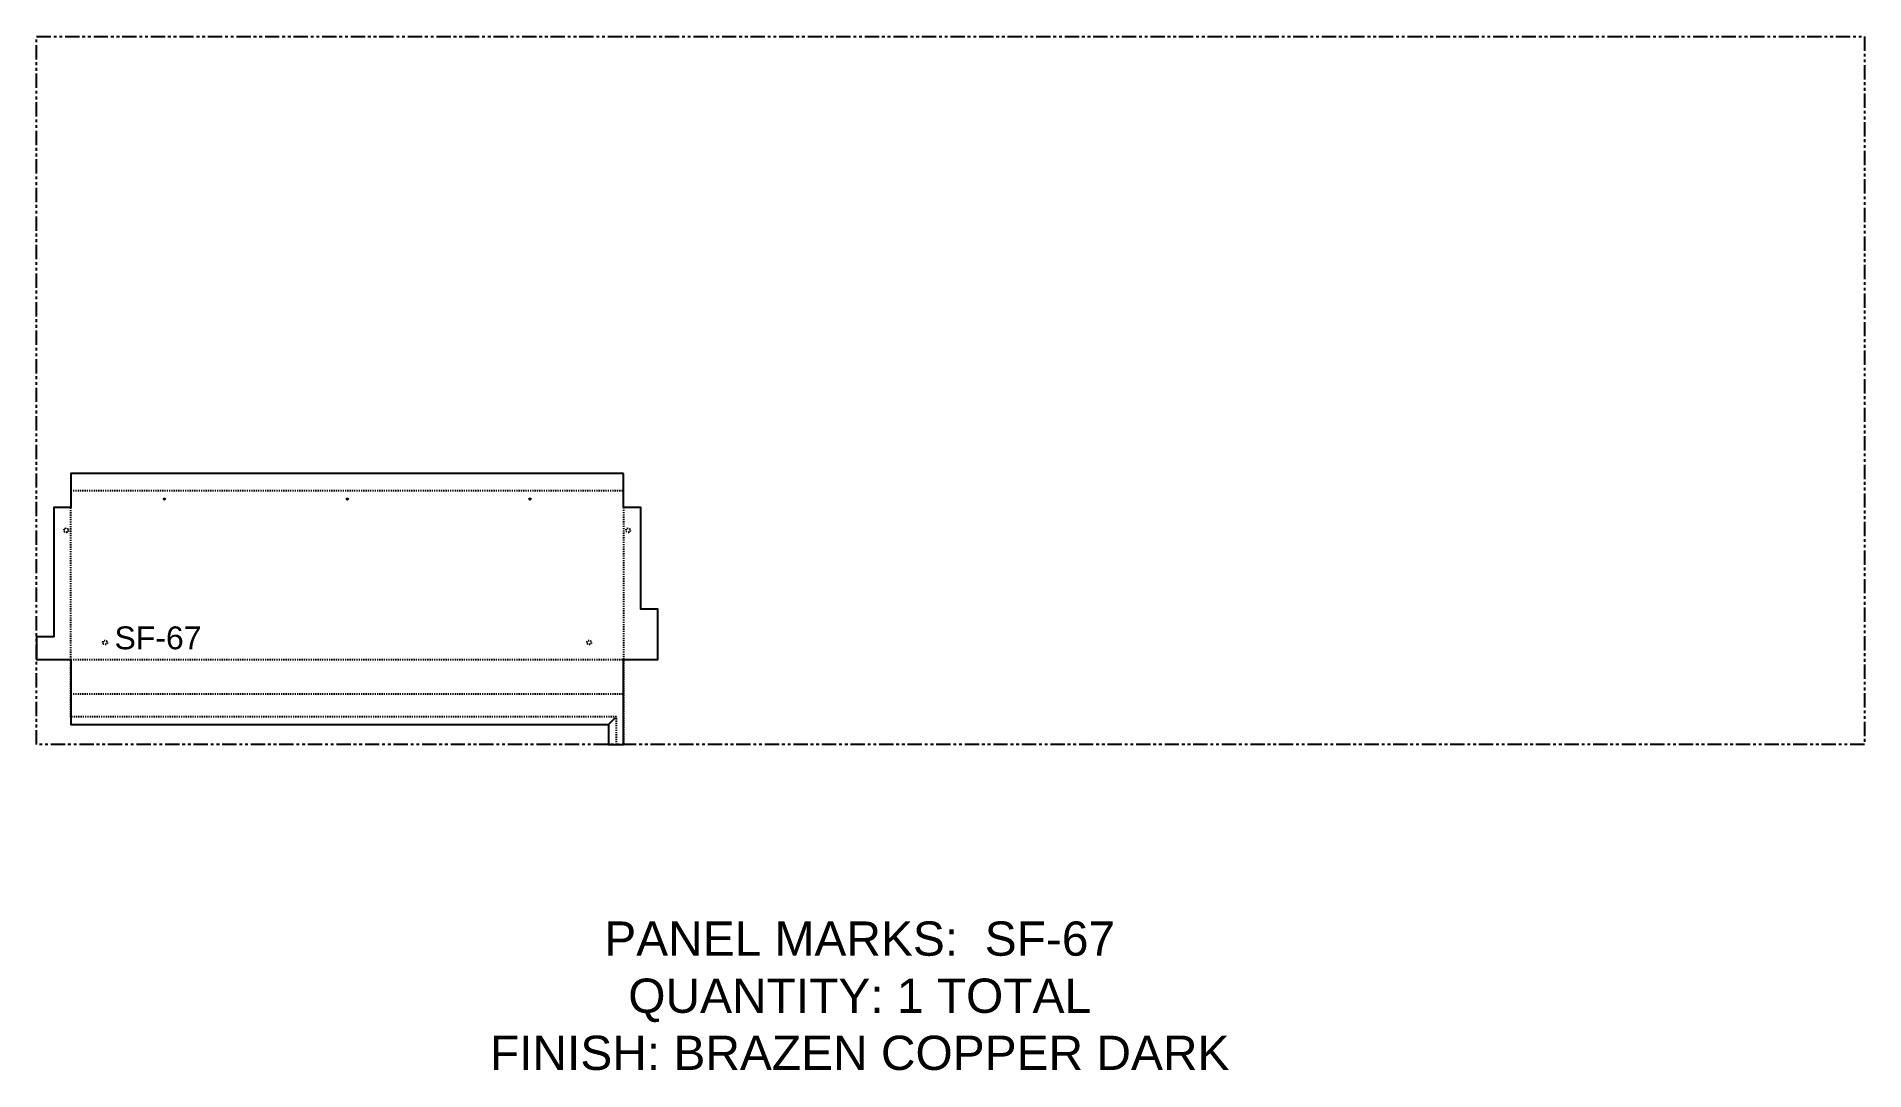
# Model space of a CAD drawing. Header units: inches. Extents: x 0 to 160, y -29 to 62.
import ezdxf

# ---------------------------------------------------------------- set-up
doc = ezdxf.new("R2010")
doc.units = ezdxf.units.IN
doc.header["$MEASUREMENT"] = 0
doc.linetypes.add('HIDDEN', pattern=[0.375, 0.25, -0.125])
doc.linetypes.add('PHANTOM', pattern=[2.5, 1.25, -0.25, 0.25, -0.25, 0.25, -0.25])
for name, color, linetype in [('CUT', 7, 'Continuous'), ('DIMS', 1, 'Continuous'), ('HOLES', 6, 'Continuous'), ('ROUT', 1, 'HIDDEN'), ('SHEET', 5, 'PHANTOM'), ('TEXT', 2, 'PHANTOM'), ('WEEPS', 3, 'HIDDEN')]:
    doc.layers.add(name, color=color, linetype=linetype)
doc.styles.get("Standard").update_dxf_attribs({"font": 'arial.ttf'})

msp = doc.modelspace()

# ---------------------------------------------------------------- linework, layer by layer
at = {"layer": 'CUT'}
msp.add_line((50.06, 1.75), (50.66, 2.35), dxfattribs=at)
at = {"layer": 'CUT', "ltscale": 0.25}
msp.add_lwpolyline([(51.37, 23.75), (3, 23.75), (3, 20.76), (1.5, 20.76), (1.5, 9.44), (0, 9.44), (0, 7.44), (3, 7.44), (3, 1.75), (50.06, 1.75), (50.06, 0), (51.37, 0), (51.37, 7.44), (54.38, 7.44), (54.38, 11.87), (52.88, 11.87), (52.88, 20.76), (51.37, 20.76), (51.37, 23.75)], dxfattribs=at)
at = {"layer": 'HOLES', "ltscale": 0.25}
for centre in [(11.19, 21.5), (27.19, 21.5), (43.19, 21.5)]:
    msp.add_circle(centre, 0.0625, dxfattribs=at)
at = {"layer": 'ROUT', "ltscale": 0.25}
for p, q in [((3, 22.25), (51.37, 22.25)), ((51.37, 20.76), (51.37, 0)), ((3, 4.44), (51.37, 4.44))]:
    msp.add_line(p, q, dxfattribs=at)
for points in [[(50.75, 0), (50.75, 2.44), (3, 2.44), (3, 20.76)], [(0, 9.44), (0, 7.44), (54.38, 7.44), (54.38, 11.87)]]:
    msp.add_lwpolyline(points, dxfattribs=at)
at = {"layer": 'SHEET'}
msp.add_lwpolyline([(0, 62), (160, 62), (160, 0), (0, 0)], close=True, dxfattribs=at)
at = {"layer": 'WEEPS', "ltscale": 0.25}
for centre in [(2.59, 18.76), (51.78, 18.76), (6, 8.94), (48.37, 8.94)]:
    msp.add_circle(centre, 0.188, dxfattribs=at)

# ---------------------------------------------------------------- texts
at = {"layer": 'DIMS', "ltscale": 0.25, "insert": (10.63, 8.32), "char_height": 2, "attachment_point": 8}
msp.add_mtext_dynamic_manual_height_columns('SF-67', width=3.0859, gutter_width=10, heights=[2.07], dxfattribs=at)
at = {"layer": 'TEXT', "insert": (72.05, -22.01), "char_height": 3, "attachment_point": 5}
msp.add_mtext_dynamic_manual_height_columns('PANEL MARKS:  SF-67\\PQUANTITY: 1 TOTAL\\PFINISH: BRAZEN COPPER DARK', width=199.7409, gutter_width=1, heights=[0], dxfattribs=at)

doc.saveas('drawing.dxf')
